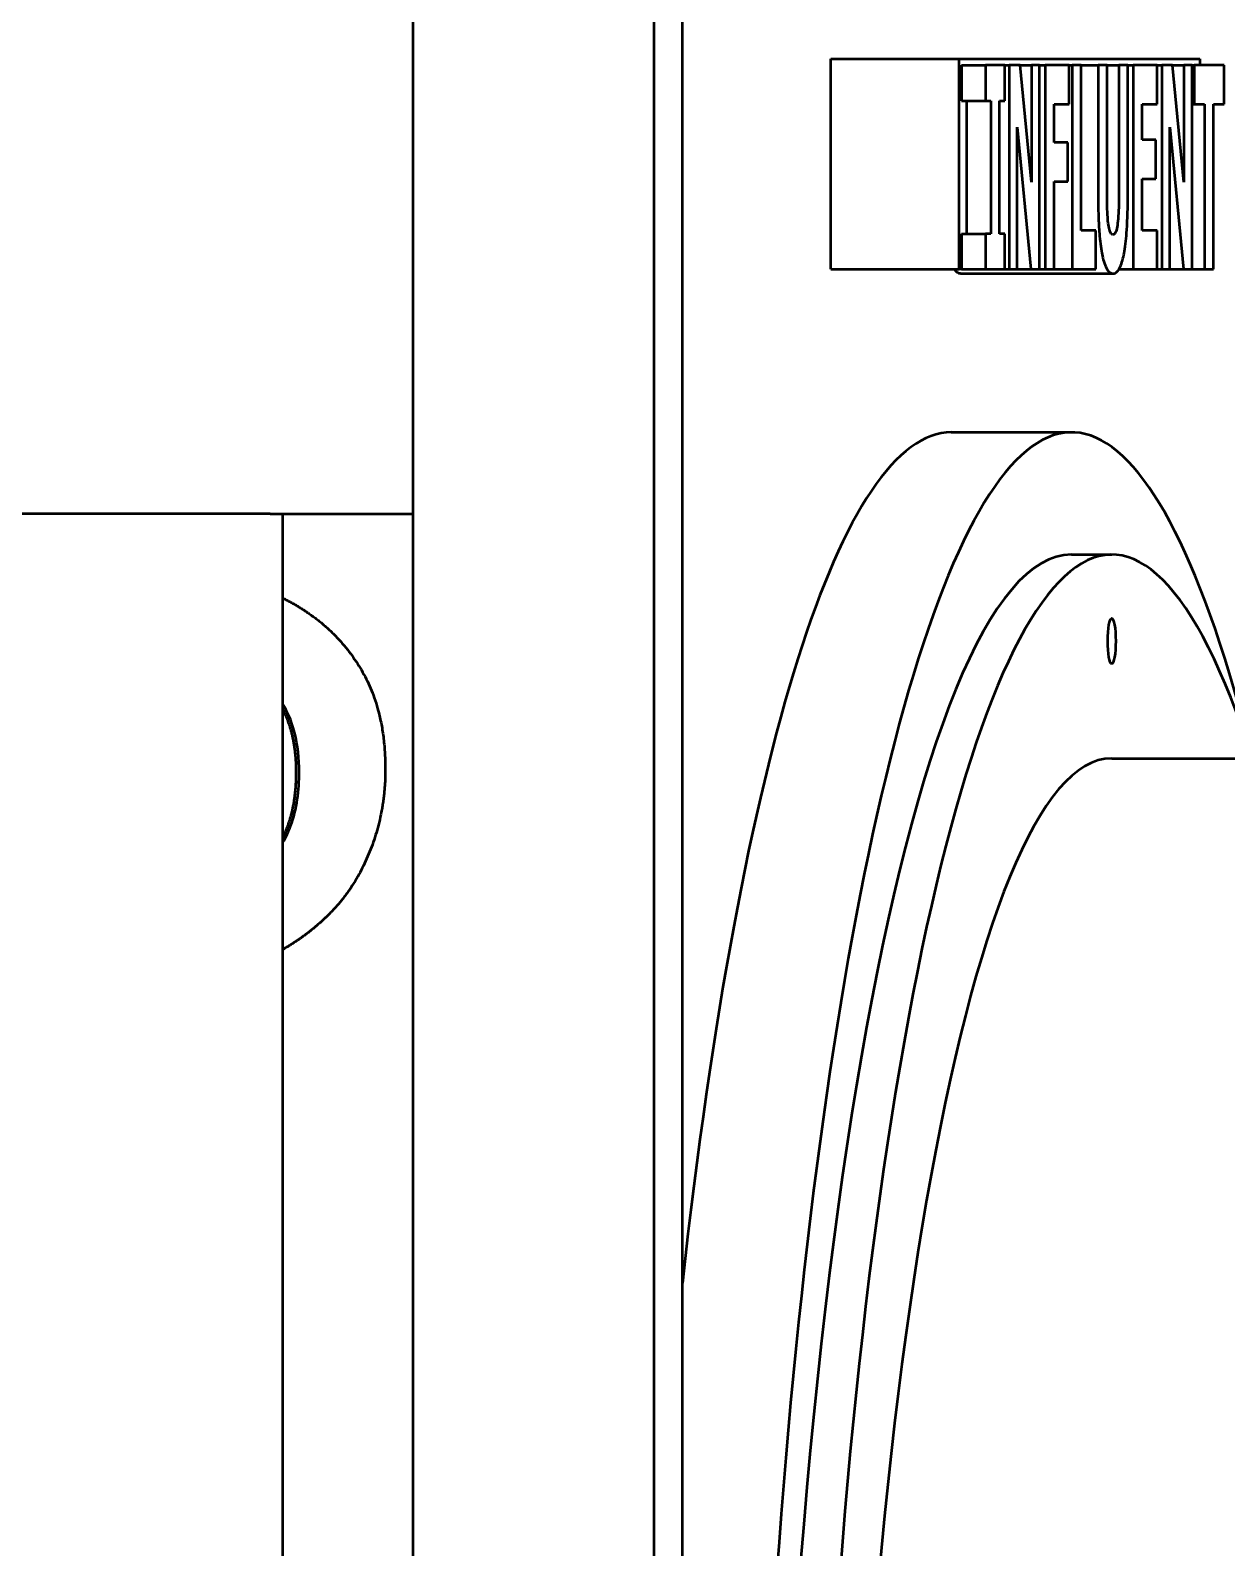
# Model space of a CAD drawing. Header units: inches. Extents: x 15 to 402, y 6 to 258.
# Drawn here: x 217.096 to 218.931, y 111.029 to 113.356 of the extents above; entities that cross this region are included whole.
import ezdxf

# ---------------------------------------------------------------- set-up
doc = ezdxf.new("R2010")
doc.units = ezdxf.units.IN
doc.header["$LTSCALE"] = 12
doc.header["$MEASUREMENT"] = 0
doc.layers.add('Visible (ANSI)', color=7, linetype='Continuous', lineweight=50)

msp = doc.modelspace()

# ---------------------------------------------------------------- linework, layer by layer
at = {"layer": 'Visible (ANSI)'}
for p, q in [((217.68356, 107.17715), (217.68356, 114.67715)), ((218.05286, 107.17715), (218.05286, 114.67715)), ((218.09628, 108.0209), (218.09628, 113.8334)), ((218.32405, 112.98961), (218.32405, 113.31211)), ((218.32405, 113.31211), (218.52101, 113.31211)), ((218.52101, 113.31211), (218.89001, 113.31211)), ((218.52101, 112.98961), (218.52101, 113.31211)), ((218.52444, 113.30261), (218.52444, 113.24808)), ((218.52444, 113.30261), (218.56137, 113.30261)), ((218.59062, 113.30261), (218.56137, 113.30261)), ((218.56137, 113.30261), (218.56137, 113.24808)), ((218.59062, 113.30261), (218.59747, 113.30261)), ((218.59062, 113.24808), (218.59062, 113.30261)), ((218.61421, 113.30261), (218.59747, 113.30261)), ((218.59747, 113.30261), (218.59747, 112.98961)), ((218.61421, 113.30261), (218.63156, 113.30261)), ((218.63156, 113.12329), (218.61421, 113.30261)), ((218.64403, 113.30261), (218.63156, 113.30261)), ((218.63156, 113.30261), (218.63156, 113.12329)), ((218.64403, 113.30261), (218.65286, 113.30261)), ((218.64403, 112.98961), (218.64403, 113.30261)), ((218.68924, 113.30261), (218.65286, 113.30261)), ((218.65286, 113.30261), (218.65286, 112.98961)), ((218.68924, 113.24301), (218.68924, 113.30261)), ((218.68924, 113.30261), (218.69406, 113.30261)), ((218.70772, 113.30261), (218.69406, 113.30261)), ((218.69406, 113.30261), (218.69406, 112.98961)), ((218.70772, 113.30261), (218.73382, 113.30261)), ((218.70772, 113.04922), (218.70772, 113.30261)), ((218.74747, 113.30261), (218.73382, 113.30261)), ((218.73382, 113.30261), (218.73382, 113.10274)), ((218.74747, 113.30261), (218.76571, 113.30261)), ((218.74747, 113.10731), (218.74747, 113.30261)), ((218.77936, 113.30261), (218.76571, 113.30261)), ((218.76571, 113.30261), (218.76571, 113.10731)), ((218.77936, 113.30261), (218.78762, 113.30261)), ((218.77936, 113.10299), (218.77936, 113.30261)), ((218.82435, 113.30261), (218.78762, 113.30261)), ((218.78762, 113.30261), (218.78762, 112.98961)), ((218.82435, 113.30261), (218.83138, 113.30261)), ((218.82435, 113.24301), (218.82435, 113.30261)), ((218.84812, 113.30261), (218.83138, 113.30261)), ((218.83138, 113.30261), (218.83138, 112.98961)), ((218.84812, 113.30261), (218.86547, 113.30261)), ((218.86547, 113.12329), (218.84812, 113.30261)), ((218.87794, 113.30261), (218.86547, 113.30261)), ((218.86547, 113.30261), (218.86547, 113.12329)), ((218.87794, 112.98961), (218.87794, 113.30261)), ((218.87794, 113.30261), (218.88113, 113.30261)), ((218.92694, 113.30261), (218.88113, 113.30261)), ((218.88113, 113.30261), (218.88113, 113.24301)), ((218.89001, 113.31211), (218.89001, 113.30261)), ((218.92694, 113.24301), (218.92694, 113.30261)), ((218.52444, 113.24808), (218.56137, 113.24808)), ((218.53224, 113.24808), (218.53224, 113.04415)), ((218.56137, 113.24808), (218.56917, 113.24808)), ((218.56917, 113.24808), (218.56917, 113.04415)), ((218.58282, 113.24808), (218.59062, 113.24808)), ((218.58282, 113.04415), (218.58282, 113.24808)), ((218.66642, 113.24301), (218.68924, 113.24301)), ((218.66642, 113.18391), (218.66642, 113.24301)), ((218.80119, 113.18797), (218.80119, 113.24301)), ((218.80119, 113.24301), (218.82435, 113.24301)), ((218.87794, 113.24301), (218.88113, 113.24301)), ((218.88113, 113.24301), (218.89721, 113.24301)), ((218.89721, 113.24301), (218.89721, 112.98961)), ((218.91086, 113.24301), (218.92694, 113.24301)), ((218.91086, 112.98961), (218.91086, 113.24301)), ((218.60993, 113.20775), (218.6309, 112.98961)), ((218.60993, 112.98961), (218.60993, 113.20775)), ((218.84385, 112.98961), (218.84385, 113.20775)), ((218.84385, 113.20775), (218.86481, 112.98961)), ((218.68743, 113.18391), (218.66642, 113.18391)), ((218.68743, 113.1243), (218.68743, 113.18391)), ((218.82255, 113.18797), (218.80119, 113.18797)), ((218.82255, 113.12836), (218.82255, 113.18797)), ((218.66642, 112.98961), (218.66642, 113.1243)), ((218.66642, 113.1243), (218.68743, 113.1243)), ((218.80119, 113.12836), (218.82255, 113.12836)), ((218.80119, 113.04922), (218.80119, 113.12836)), ((218.52444, 113.04415), (218.52444, 112.98961)), ((218.52444, 113.04415), (218.56137, 113.04415)), ((218.56137, 113.04415), (218.56137, 112.98961)), ((218.56917, 113.04415), (218.56137, 113.04415)), ((218.59062, 113.04415), (218.58282, 113.04415)), ((218.59062, 112.98961), (218.59062, 113.04415)), ((218.73031, 113.04922), (218.70772, 113.04922)), ((218.73031, 112.98961), (218.73031, 113.04922)), ((218.82435, 113.04922), (218.80119, 113.04922)), ((218.82435, 112.98961), (218.82435, 113.04922)), ((218.32405, 112.98961), (218.52101, 112.98961)), ((218.52444, 112.98961), (218.52101, 112.98961)), ((218.5227, 112.98302), (218.75659, 112.98302)), ((218.52444, 112.98961), (218.56137, 112.98961)), ((218.56137, 112.98961), (218.59062, 112.98961)), ((218.59062, 112.98961), (218.59747, 112.98961)), ((218.59747, 112.98961), (218.60993, 112.98961)), ((218.60993, 112.98961), (218.6309, 112.98961)), ((218.6309, 112.98961), (218.64403, 112.98961)), ((218.64403, 112.98961), (218.65286, 112.98961)), ((218.65286, 112.98961), (218.66642, 112.98961)), ((218.66642, 112.98961), (218.69406, 112.98961)), ((218.69406, 112.98961), (218.73031, 112.98961)), ((218.7658, 112.98961), (218.78762, 112.98961)), ((218.78762, 112.98961), (218.82435, 112.98961)), ((218.82435, 112.98961), (218.83138, 112.98961)), ((218.83138, 112.98961), (218.84385, 112.98961)), ((218.84385, 112.98961), (218.86481, 112.98961)), ((218.86481, 112.98961), (218.87794, 112.98961)), ((218.87794, 112.98961), (218.89721, 112.98961)), ((218.89721, 112.98961), (218.91086, 112.98961)), ((218.50855, 112.73961), (218.6932, 112.73961)), ((217.46421, 112.61465), (216.95738, 112.61465)), ((217.46421, 112.61465), (217.68356, 112.61465)), ((217.48332, 112.61465), (217.48332, 109.23965)), ((218.6932, 112.55211), (218.75475, 112.55211)), ((218.75475, 112.23961), (219.49335, 112.23961))]:
    msp.add_line(p, q, dxfattribs=at)
for centre, major_axis, start_param, end_param in [((218.6932, 109.92711), (0, 2.8125), 5.6776934, 8.9488413), ((218.75475, 109.92711), (0, -2.625), 2.6486674, 6.4489813), ((218.50855, 109.92711), (0, 2.8125), 0, 1.004953), ((218.6932, 109.92711), (0, -2.625), 3.1415927, 6.2831853), ((218.75475, 109.92711), (0, -2.3125), 3.1415927, 6.2831853)]:
    msp.add_ellipse(centre, major_axis=major_axis, ratio=0.1736482, start_param=start_param, end_param=end_param, dxfattribs=at)
msp.add_ellipse((218.75475, 112.41951), major_axis=(0, -0.035), ratio=0.1736482, dxfattribs=at)
for points, degree, knots in [([(218.73382, 113.10274), (218.73382, 113.09223), (218.73396, 113.08164), (218.73461, 113.0621), (218.73508, 113.0531), (218.73666, 113.0333), (218.73788, 113.02337), (218.74061, 113.00864), (218.74253, 112.99988), (218.74909, 112.98559), (218.7529, 112.98302), (218.75659, 112.98302)], 3, [-0.82187798, -0.82187798, -0.82187798, -0.82187798, -0.6544335, -0.6544335, -0.50490958, -0.50490958, -0.30747841, -0.30747841, -0.16166829, -0.16166829, 0, 0, 0, 0]), ([(218.75659, 113.04263), (218.75568, 113.04263), (218.75475, 113.04305), (218.75309, 113.04509), (218.75234, 113.04655), (218.75091, 113.05098), (218.75027, 113.05393), (218.74926, 113.06097), (218.7487, 113.06604), (218.74765, 113.08438), (218.74747, 113.09631), (218.74747, 113.10731)], 3, [-0.35781975, -0.35781975, -0.35781975, -0.35781975, -0.28180287, -0.28180287, -0.21609433, -0.21609433, -0.14668132, -0.14668132, -0.08378729, -0.08378729, 0, 0, 0, 0]), ([(218.76571, 113.10731), (218.76571, 113.09974), (218.76562, 113.09187), (218.76521, 113.07839), (218.76492, 113.07229), (218.76404, 113.06162), (218.76353, 113.05772), (218.76229, 113.05096), (218.7615, 113.04827), (218.75936, 113.04359), (218.75795, 113.04263), (218.75659, 113.04263)], 3, [-0.21736344, -0.21736344, -0.21736344, -0.21736344, -0.17163752, -0.17163752, -0.13475897, -0.13475897, -0.10039019, -0.10039019, -0.05983154, -0.05983154, 0, 0, 0, 0]), ([(218.75659, 112.98302), (218.75879, 112.98302), (218.76103, 112.98391), (218.76507, 112.9881), (218.76693, 112.99111), (218.77119, 113.00194), (218.77293, 113.00986), (218.77577, 113.02672), (218.77696, 113.0377), (218.77894, 113.06673), (218.77936, 113.085), (218.77936, 113.10299)], 3, [-0.43360447, -0.43360447, -0.43360447, -0.43360447, -0.37067396, -0.37067396, -0.3160228, -0.3160228, -0.237534, -0.237534, -0.13714171, -0.13714171, 0, 0, 0, 0]), ([(217.50869, 112.21871), (217.50869, 112.23899), (217.50668, 112.25945), (217.49655, 112.29855), (217.48957, 112.31304), (217.48332, 112.32343)], 3, [-0.33727957, -0.33727957, -0.33727957, -0.33727957, -0.25391656, -0.25391656, -0.17120188, -0.17120188, -0.17120188, -0.17120188]), ([(217.50435, 112.21871), (217.50435, 112.27057), (217.48514, 112.31225), (217.48332, 112.31571)], 2, [0, 0, 0, 1, 1.0941463, 1.0941463, 1.0941463]), ([(217.48332, 112.10991), (217.48859, 112.11897), (217.49251, 112.12758), (217.50531, 112.16184), (217.50869, 112.19073), (217.50869, 112.21871)], 3, [-0.27889592, -0.27889592, -0.27889592, -0.27889592, -0.21323001, -0.21323001, 0, 0, 0, 0]), ([(217.48332, 112.11786), (217.48779, 112.12658), (217.50435, 112.1709), (217.50435, 112.21871)], 2, [0.7427406, 0.7427406, 0.7427406, 1, 2, 2, 2])]:
    msp.add_open_spline(points, degree=degree, knots=knots, dxfattribs=at)
for points in [[(218.5227, 112.98302), (218.51759, 112.98302), (218.51358, 112.98961)], [(217.48332, 112.48552), (217.50457, 112.47518), (217.5235, 112.46182)], [(217.5235, 112.46182), (217.57857, 112.42373), (217.64082, 112.30623), (217.64082, 112.22276)], [(217.64082, 112.22276), (217.64082, 112.15793), (217.59533, 112.04124), (217.55463, 112.00072)], [(217.55463, 112.00072), (217.52252, 111.96863), (217.48332, 111.9463)]]:
    msp.add_open_spline(points, degree=2, dxfattribs=at)

doc.saveas('drawing.dxf')
